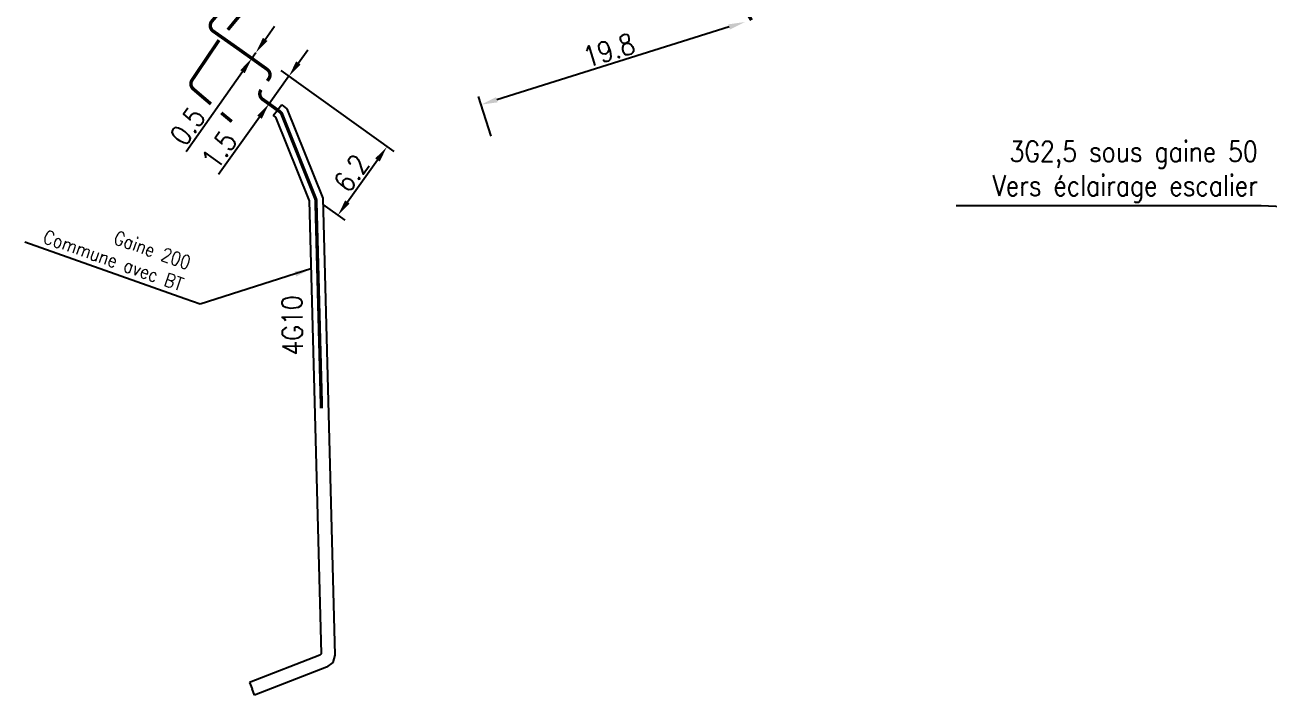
# Model space of a CAD drawing. Header units: millimetres. Extents: x 146415 to 147000, y 142979 to 144000.
# Drawn here: x 146729.9 to 146821.4, y 142978.9 to 143028.2 of the extents above; entities that cross this region are included whole.
import ezdxf

# ---------------------------------------------------------------- set-up
doc = ezdxf.new("R2010")
doc.units = ezdxf.units.MM
doc.header["$PDMODE"] = 34
doc.linetypes.add('E_ST_CU', pattern=[2000, 1000, 1000])
doc.layers.get('Defpoints').update_dxf_attribs({"linetype": 'CONTINUOUS'})
doc.layers.add('E_100', color=3, linetype='CONTINUOUS')
doc.layers.add('E_400', color=7, linetype='CONTINUOUS')
doc.styles.get("Standard").update_dxf_attribs({"font": 'romans.shx', "width": 0.85})
doc.dimstyles.get("Standard").update_dxf_attribs({"dimtxt": 1.5, "dimasz": 1.2, "dimexe": 0.625, "dimexo": 0.625, "dimgap": 0.25, "dimtad": 1, "dimdec": 1, "dimzin": 0, "dimdsep": 46, "dimtxsty": 'Standard', "dimcen": -0.5, "dimadec": 0, "dimazin": 0, "dimtfac": 1, "dimtdec": 1, "dimtmove": 0, "dimatfit": 3, "dimfxl": 0, "dimtolj": 1, "dimtzin": 0, "dimarcsym": 0})

# ---------------------------------------------------------------- blocks, each defined once
blk = doc.blocks.new('*D31')
at = {"layer": 'Defpoints', "color": 0, "linetype": 'Continuous', "transparency": 16777216}
for p in [(146782.816, 143028.375), (146763.444, 143022.308), (146764.353, 143019.407)]:
    blk.add_point(p, dxfattribs=at)
at = {"layer": 'E_100', "color": 0, "linetype": 'Continuous', "lineweight": -2, "transparency": 16777216}
for p, q in [((146781.671, 143028.016), (146764.589, 143022.667)), ((146764.166, 143020.004), (146763.257, 143022.904))]:
    blk.add_line(p, q, dxfattribs=at)
at = {"layer": 'E_100', "color": 0, "linetype": 'Continuous', "transparency": 16777216}
for points in [[(146781.611, 143028.207), (146781.73, 143027.825), (146782.816, 143028.375)], [(146764.53, 143022.858), (146764.649, 143022.476), (146763.444, 143022.308)]]:
    blk.add_solid(points, dxfattribs=at)
at = {"layer": 'E_100', "color": 0, "linetype": 'Continuous', "transparency": 16777216, "insert": (146772.831, 143026.296), "char_height": 1.5, "attachment_point": 5, "rotation": 17.38956}
blk.add_mtext('\\A1;19.8', dxfattribs=at)
blk = doc.blocks.new('*D60')
at = {"layer": 'Defpoints', "color": 0, "linetype": 'Continuous', "transparency": 16777216}
for p in [(146746.585, 143025.71), (146746.873, 143026.119), (146746.873, 143026.119)]:
    blk.add_point(p, dxfattribs=at)
at = {"layer": 'E_100', "color": 0, "linetype": 'Continuous', "lineweight": -2, "transparency": 16777216}
for p, q in [((146747.563, 143027.101), (146748.253, 143028.083)), ((146746.873, 143026.119), (146746.585, 143025.71)), ((146745.895, 143024.728), (146741.765, 143018.85))]:
    blk.add_line(p, q, dxfattribs=at)
at = {"layer": 'E_100', "color": 0, "linetype": 'Continuous', "transparency": 16777216}
for points in [[(146747.399, 143027.216), (146747.726, 143026.986), (146746.873, 143026.119)], [(146745.732, 143024.843), (146746.059, 143024.613), (146746.585, 143025.71)]]:
    blk.add_solid(points, dxfattribs=at)
at = {"layer": 'E_100', "color": 0, "linetype": 'Continuous', "transparency": 16777216, "insert": (146741.858, 143020.722), "char_height": 1.5, "attachment_point": 5, "rotation": 54.90462}
blk.add_mtext('\\A1;0.5', dxfattribs=at)
blk = doc.blocks.new('*D61')
at = {"layer": 'Defpoints', "color": 0, "linetype": 'Continuous', "transparency": 16777216}
for p in [(146748.211, 143025.179), (146749.306, 143024.393), (146748.744, 143021.719)]:
    blk.add_point(p, dxfattribs=at)
at = {"layer": 'E_100', "color": 0, "linetype": 'Continuous', "lineweight": -2, "transparency": 16777216}
for p, q in [((146750.005, 143025.369), (146750.704, 143026.344)), ((146748.719, 143024.814), (146749.814, 143024.029)), ((146749.306, 143024.393), (146747.848, 143022.361)), ((146748.236, 143022.084), (146747.341, 143022.725)), ((146747.149, 143021.386), (146744.131, 143017.176))]:
    blk.add_line(p, q, dxfattribs=at)
at = {"layer": 'E_100', "color": 0, "linetype": 'Continuous', "transparency": 16777216}
for points in [[(146749.842, 143025.485), (146750.167, 143025.252), (146749.306, 143024.393)], [(146746.987, 143021.502), (146747.312, 143021.269), (146747.848, 143022.361)]]:
    blk.add_solid(points, dxfattribs=at)
at = {"layer": 'E_100', "color": 0, "linetype": 'Continuous', "transparency": 16777216, "insert": (146744.189, 143018.974), "char_height": 1.5, "attachment_point": 5, "rotation": 54.35848}
blk.add_mtext('\\A1;1.5', dxfattribs=at)
blk = doc.blocks.new('*D62')
at = {"layer": 'Defpoints', "color": 0, "linetype": 'Continuous', "transparency": 16777216}
for p in [(146748.211, 143025.179), (146756.521, 143019.22), (146751.294, 143015.339)]:
    blk.add_point(p, dxfattribs=at)
at = {"layer": 'E_100', "color": 0, "linetype": 'Continuous', "lineweight": -2, "transparency": 16777216}
for p, q in [((146748.719, 143024.814), (146757.029, 143018.856)), ((146753.608, 143015.156), (146755.822, 143018.245)), ((146751.802, 143014.975), (146753.416, 143013.817))]:
    blk.add_line(p, q, dxfattribs=at)
at = {"layer": 'E_100', "color": 0, "linetype": 'Continuous', "transparency": 16777216}
for points in [[(146755.659, 143018.361), (146755.984, 143018.128), (146756.521, 143019.22)], [(146753.445, 143015.273), (146753.77, 143015.04), (146752.908, 143014.181)]]:
    blk.add_solid(points, dxfattribs=at)
at = {"layer": 'E_100', "color": 0, "linetype": 'Continuous', "transparency": 16777216, "insert": (146753.902, 143017.283), "char_height": 1.5, "attachment_point": 5, "rotation": 54.35848}
blk.add_mtext('\\A1;6.2', dxfattribs=at)

msp = doc.modelspace()

# ---------------------------------------------------------------- linework, layer by layer
at = {"layer": 'E_100', "linetype": 'E_ST_CU', "const_width": 0.25, "flags": 128}
for points in [[(146783.314, 143028.517), (146769.709, 143051.21), (146768.755, 143052.672, 0.449834), (146768.013, 143052.767), (146760.776, 143046.434), (146747.764, 143033.258), (146743.649, 143028.442, 0.442206), (146743.741, 143027.708), (146745.621, 143026.387), (146747.71, 143024.901, -0.412498), (146747.829, 143024.206), (146747.723, 143024.055)], [(146743.575, 143022.353), (146742.282, 143023.459, -0.381305), (146742.193, 143024.118), (146744.169, 143027.047)], [(146747.263, 143023.4), (146747.261, 143023.398, 0.414214), (146747.376, 143022.7), (146748.625, 143021.804, -0.143082), (146748.798, 143021.584), (146751.261, 143015.422, -0.088653), (146751.296, 143015.249), (146751.702, 143000)]]:
    msp.add_lwpolyline(points, format="xyb", dxfattribs=at)
for points in [[(146744.818, 143027.807), (146747.377, 143030.882)], [(146745.109, 143021.063), (146744.336, 143021.704)]]:
    msp.add_lwpolyline(points, dxfattribs=at)
at = {"layer": 'E_400', "color": 7, "linetype": 'CONTINUOUS'}
for p, q in [((146748.796, 143022.296), (146748.48, 143021.908)), ((146748.796, 143022.296), (146749.147, 143022.009)), ((146748.164, 143021.521), (146748.48, 143021.908)), ((146748.164, 143021.521), (146748.316, 143021.397)), ((146748.316, 143021.397), (146750.797, 143015.235)), ((146749.147, 143022.009), (146751.791, 143015.442)), ((146750.797, 143015.235), (146751.68, 142981.993)), ((146751.791, 143015.442), (146752.684, 142981.865)), ((146751.574, 142981.873), (146746.414, 142979.862)), ((146751.665, 142981.94), (146751.574, 142981.873)), ((146751.68, 142981.993), (146751.665, 142981.94)), ((146752.684, 142981.865), (146752.533, 142981.337)), ((146752.061, 142980.99), (146746.777, 142978.931)), ((146752.533, 142981.337), (146752.061, 142980.99)), ((146746.414, 142979.862), (146746.596, 142979.397)), ((146746.777, 142978.931), (146746.596, 142979.397))]:
    msp.add_line(p, q, dxfattribs=at)

# ---------------------------------------------------------------- texts
at = {"layer": 'E_100', "linetype": 'Continuous', "width": 0.85}
msp.add_text('4G10', height=1.5, rotation=90.63493, dxfattribs=at).set_placement((146750.334, 143003.88))
at = {"layer": 'E_100', "linetype": 'Continuous', "insert": (146820.532, 143015.119), "char_height": 1.5, "attachment_point": 9}
msp.add_mtext('3G2,5 sous gaine 50\\PVers éclairage escalier', dxfattribs=at)
at = {"layer": 'E_400', "linetype": 'Continuous', "insert": (146741.311, 143008.59), "char_height": 1, "attachment_point": 9, "rotation": 340.50143}
msp.add_mtext('Gaine 200\\PCommune avec BT', dxfattribs=at)

# ---------------------------------------------------------------- dimensions: what is measured, and where the dimension line sits
at = {"layer": 'E_100', "linetype": 'Continuous'}
for base, p1, p2, angle, picture, middle in [((146746.873, 143026.119), (146746.585, 143025.71), (146746.873, 143026.119), 234.90462, '*D60', (146742.677, 143020.147)), ((146756.521, 143019.22), (146751.294, 143015.339), (146748.211, 143025.179), 234.35848, '*D62', (146754.715, 143016.7))]:
    dim = msp.add_linear_dim(base=base, p1=p1, p2=p2, angle=angle, dimstyle='Standard', dxfattribs=at)
    dim.commit()
    dim.dimension.update_dxf_attribs({"geometry": picture, "text_midpoint": middle, "dimtype": 160})
for base, p1, p2, angle, text, picture, middle in [((146763.444, 143022.308), (146782.816, 143028.375), (146764.353, 143019.407), 17.38956, '19.8', '*D31', (146773.13, 143025.341)), ((146749.306, 143024.393), (146748.744, 143021.719), (146748.211, 143025.179), 234.35848, '1.5', '*D61', (146745.002, 143018.391))]:
    dim = msp.add_linear_dim(base=base, p1=p1, p2=p2, angle=angle, text=text, dimstyle='Standard', dxfattribs=at)
    dim.commit()
    dim.dimension.update_dxf_attribs({"geometry": picture, "text_midpoint": middle, "dimtype": 160})

# ---------------------------------------------------------------- leaders
at = {"layer": 'E_100', "linetype": 'Continuous', "annotation_type": 0, "has_hookline": 1, "hookline_direction": 1, "text_width": 22.161}
msp.add_leader([(146841.572, 143013.978), (146820.782, 143014.869)], dimstyle='Standard', dxfattribs=at)
at = {"layer": 'E_400', "linetype": 'Continuous', "annotation_type": 0, "has_hookline": 1, "hookline_direction": 1, "text_width": 12.224, "horizontal_direction": (0.94265, -0.333783, 0)}
msp.add_leader([(146750.93, 143010.235), (146742.79, 143007.648), (146741.659, 143008.049)], dimstyle='Standard', override={"dimgap": 0.25, "dimtad": 1}, dxfattribs=at)

doc.saveas('drawing.dxf')
